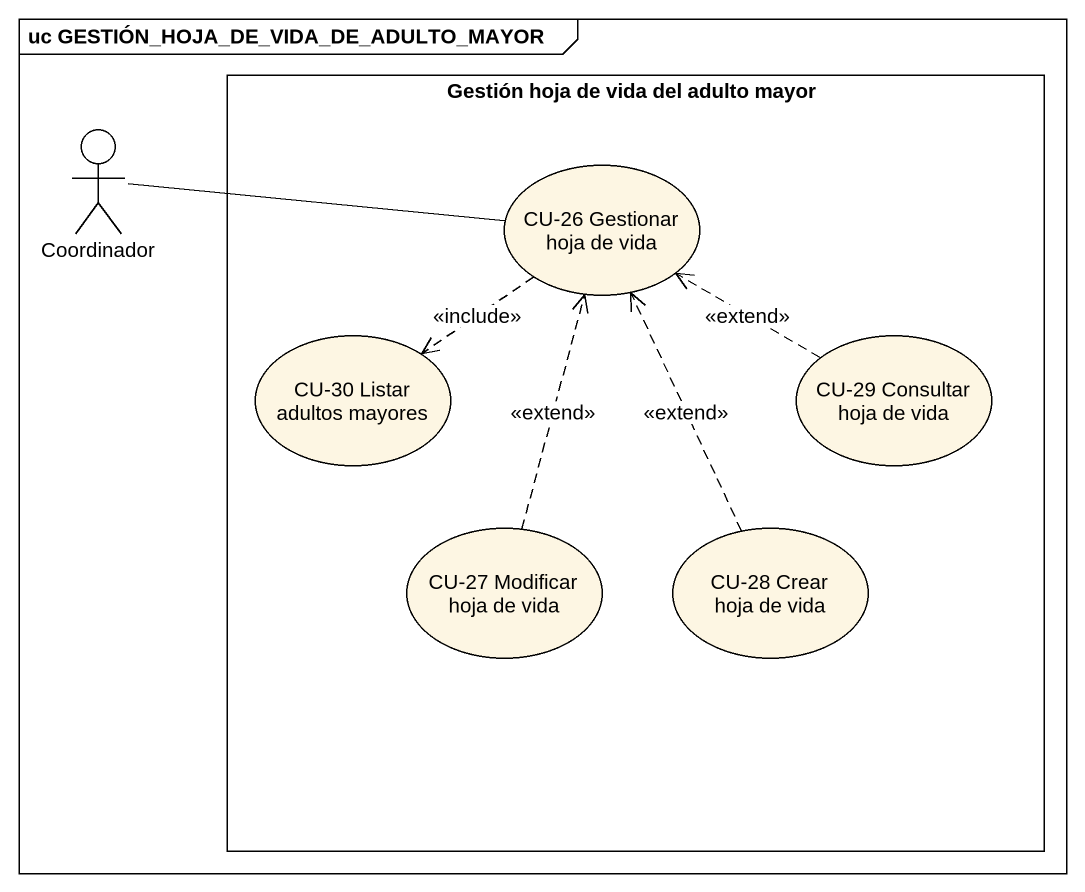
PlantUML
@startuml
mainframe uc GESTIÓN_HOJA_DE_VIDA_DE_ADULTO_MAYOR
rectangle "Gestión hoja de vida del adulto mayor" as Gestión_hoja_de_vida_del {
  usecase "CU-26 Gestionar hoja de vida" as CU_26_Gestionar_hoja_de_vida
  usecase "CU-30 Listar adultos mayores" as CU_30_Listar_adultos_mayores
  usecase "CU-29 Consultar hoja de vida" as CU_29_Consultar_hoja_de_vida
  usecase "CU-27 Modificar hoja de vida" as CU_27_Modificar_hoja_de_vida
  usecase "CU-28 Crear hoja de vida" as CU_28_Crear_hoja_de_vida
}
actor Coordinador
Coordinador -right- CU_26_Gestionar_hoja_de_vida
CU_26_Gestionar_hoja_de_vida ..> CU_30_Listar_adultos_mayores : <<include>>
CU_29_Consultar_hoja_de_vida .left.> CU_26_Gestionar_hoja_de_vida : <<extend>>
CU_27_Modificar_hoja_de_vida .up.> CU_26_Gestionar_hoja_de_vida : <<extend>>
CU_28_Crear_hoja_de_vida .up.> CU_26_Gestionar_hoja_de_vida : <<extend>>
@enduml
